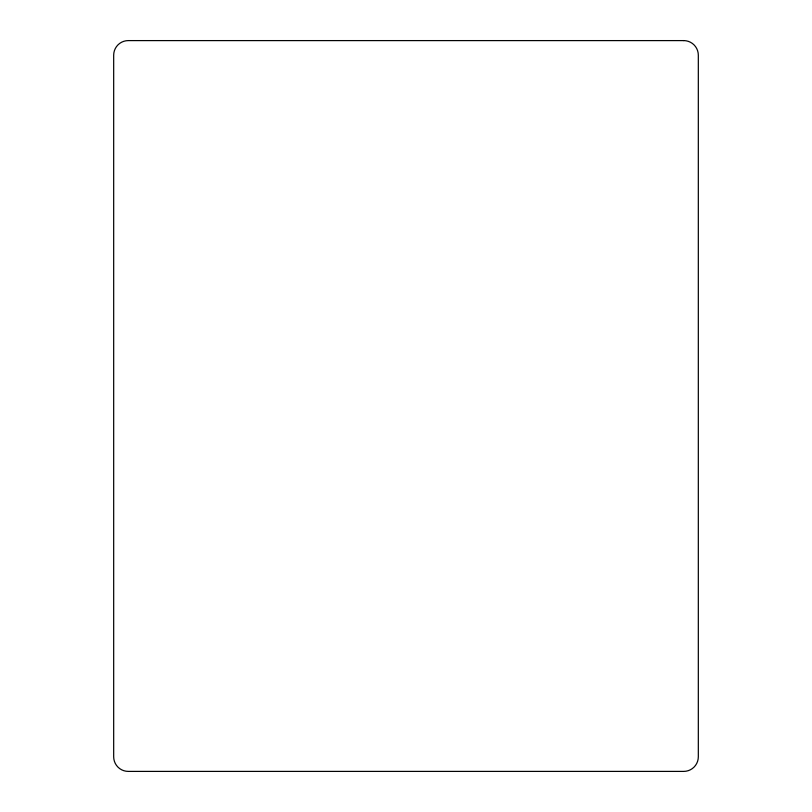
<?xml version="1.0" encoding="UTF-8"?>
<svg xmlns="http://www.w3.org/2000/svg" width="812" height="812" viewBox="0 0 812 812"><rect width="100%" height="100%" fill="white"/><g stroke="black" fill="none" stroke-linecap="round" stroke-linejoin="round"><path stroke-width="1.22" d="M683.704 40.6L128.296 40.6A14.616 14.616 0 0 0 113.68 55.216L113.68 756.784A14.616 14.616 0 0 0 128.296 771.4L683.704 771.4A14.616 14.616 0 0 0 698.32 756.784L698.32 55.216A14.616 14.616 0 0 0 683.704 40.6"/></g></svg>
